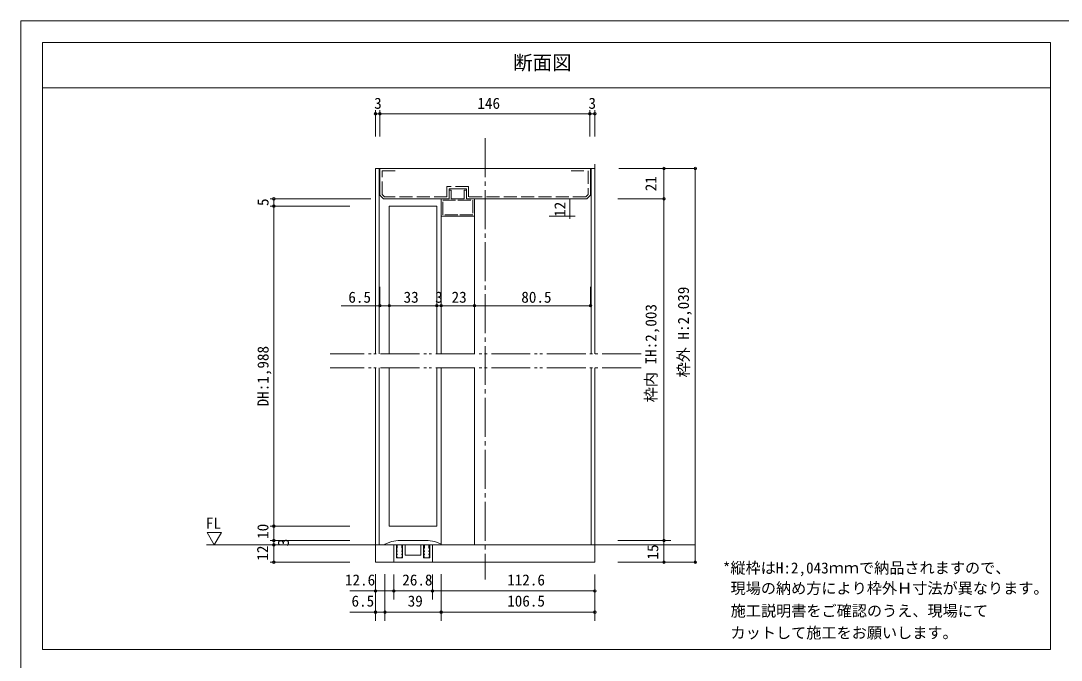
# Model space of a CAD drawing. Units: millimetres on the paper, enlarged 10 times, with parts at other scales. Extents: x -2000 to 2000, y -1385 to 1385.
# Drawn here: x -2000 to 405, y -92 to 1385 of the extents above; entities that cross this region are included whole.
import ezdxf
from ezdxf.enums import TextEntityAlignment as Align

# ---------------------------------------------------------------- set-up
doc = ezdxf.new("R2010")
doc.units = ezdxf.units.MM
doc.header["$LTSCALE"] = 10
doc.header["$PDMODE"] = 32
doc.header["$PDSIZE"] = 6
for name, pattern in [('CHAIN', [18.5, 12, -1.5, 3.5, -1.5]), ('CHAIN2', [12, 9, -1, 1, -1]), ('DASHED3', [4, 3, -1]), ('DOUBLE_CHAIN2', [12.8, 9, -1, 0.6, -0.6, 0.6, -1])]:
    doc.linetypes.add(name, pattern=pattern)
for name, color, linetype, lineweight in [('1-0_下線', 7, 'Continuous', 20), ('1-1_0', 7, 'Continuous', 20), ('2-0_18', 7, 'Continuous', 20)]:
    doc.layers.add(name, color=color, linetype=linetype, lineweight=lineweight)
doc.styles.add('ＭＳ ゴシック', font='')
doc.styles.get('ＭＳ ゴシック').set_extended_font_data('MS Gothic')

msp = doc.modelspace()

# ---------------------------------------------------------------- linework, layer by layer
at = {"layer": '1-0_下線'}
for p, q in [((-1950, 1335), (380, 1335)), ((-1950, 1335), (380, 1335)), ((-1950, -67.5), (-1950, 1335)), ((380, -67.5), (380, 1335)), ((380, -67.5), (380, 1335)), ((380, -67.5), (380, 1335)), ((380, 1230), (-1950, 1230)), ((-1950, 1230), (380, 1230)), ((380, -67.5), (-1950, -67.5))]:
    msp.add_line(p, q, dxfattribs=at)
for points in [[(380, -67.5), (-1950, -67.5), (-1950, 1335)], [(-1950, 1230), (380, 1230), (-1950, 1230)]]:
    msp.add_lwpolyline(points, dxfattribs=at)
at = {"layer": '1-1_0'}
for p, q in [((-1950, 1335), (380, 1335)), ((380, -67.5), (380, 1335)), ((-1950, 1230), (380, 1230))]:
    msp.add_line(p, q, dxfattribs=at)
msp.add_lwpolyline([(-2000, -1385), (2000, -1385), (2000, 1385), (-2000, 1385)], close=True, dxfattribs=at)
msp.add_lwpolyline([(380, -67.5), (-1950, -67.5), (-1950, 1335)], dxfattribs=at)
at = {"layer": '2-0_18'}
for p, q in [((-1179.81, 1117.31), (-1179.81, 1178.45)), ((-1169.81, 1117.31), (-1169.81, 1178.45)), ((-684.6, 1117.31), (-684.6, 1178.45)), ((-684.6, 1117.31), (-684.6, 1178.45)), ((-673.14, 1117.31), (-673.14, 1178.45)), ((-1179.81, 1170.29), (-673.14, 1170.29)), ((-1179.81, 1043.57), (-1169.81, 1043.57)), ((-1179.81, 615.34), (-1179.81, 1043.57)), ((-1179.81, 1043.57), (-673.14, 1043.57)), ((-1169.81, 981.9), (-1169.81, 1043.57)), ((-673.14, 1043.57), (-683.14, 1043.57)), ((-683.14, 1043.57), (-683.14, 981.9)), ((-681.47, 615.34), (-681.47, 1043.57)), ((-673.14, 615.34), (-673.14, 1053.57)), ((-673.14, 615.34), (-673.14, 1043.57)), ((-617.95, 1043.57), (-440.78, 1043.57)), ((-513.22, 1043.57), (-513.22, 133.78)), ((-440.78, 1043.57), (-440.78, 133.78)), ((-1004.81, 993.57), (-1004.81, 973.57)), ((-964.81, 978.57), (-964.81, 1001.9)), ((-1190.81, 973.57), (-1423.19, 973.57)), ((-1415.05, 133.78), (-1415.05, 973.57)), ((-730.82, 973.57), (-730.82, 927.56)), ((-619.87, 973.57), (-513.22, 973.57)), ((-1239.62, 956.9), (-1423.2, 956.9)), ((-1239.61, 956.9), (-1423.19, 956.9)), ((-1148.14, 956.9), (-1148.14, 615.34)), ((-1148.14, 956.9), (-1038.14, 956.9)), ((-1038.14, 956.9), (-1038.14, 615.34)), ((-1028.14, 933.57), (-1028.14, 615.34)), ((-951.47, 933.57), (-951.47, 615.34)), ((-778.83, 933.57), (-718.21, 933.57)), ((-1169.81, 770), (-1169.81, 726.68)), ((-683.14, 770), (-683.14, 726.68)), ((-1259.12, 726.68), (-683.14, 726.68)), ((-1179.81, 173.8), (-1179.81, 583.31)), ((-1171.47, 173.8), (-1171.47, 583.31)), ((-1148.14, 583.31), (-1148.14, 217.13)), ((-1038.14, 583.31), (-1038.14, 217.13)), ((-1028.14, 173.79), (-1028.14, 583.31)), ((-951.47, 183.8), (-951.47, 583.31)), ((-951.47, 173.8), (-951.47, 583.31)), ((-681.47, 173.8), (-681.47, 583.31)), ((-673.14, 173.8), (-673.14, 583.31)), ((-1239.62, 217.13), (-1423.2, 217.13)), ((-1148.14, 217.13), (-1038.14, 217.13)), ((-1570.71, 173.8), (-440.78, 173.8)), ((-1239.62, 183.8), (-1423.2, 183.8)), ((-1239.62, 173.8), (-1423.2, 173.8)), ((-1179.81, 173.8), (-1179.81, 133.78)), ((-1158.14, 174.8), (-1158.14, 173.8)), ((-1158.13, 174.8), (-1158.13, 173.8)), ((-1129.8, 173.8), (-1158.13, 173.8)), ((-1157.65, 175.66), (-1146.91, 180.06)), ((-1137.81, 173.79), (-1137.81, 133.78)), ((-1131.48, 173.79), (-1131.48, 143.79)), ((-1129.8, 173.8), (-1129.8, 166.3)), ((-1127.95, 183.79), (-1058.31, 183.79)), ((-1119.14, 173.8), (-1119.14, 166.3)), ((-1119.14, 173.8), (-1067.13, 173.8)), ((-1117.47, 173.79), (-1117.47, 143.79)), ((-1111.14, 173.79), (-1111.14, 150.45)), ((-1075.13, 150.45), (-1075.13, 173.79)), ((-1068.8, 143.79), (-1068.8, 173.79)), ((-1067.13, 166.3), (-1067.13, 173.79)), ((-1056.46, 173.8), (-1028.13, 173.8)), ((-1056.46, 166.3), (-1056.46, 173.79)), ((-1054.8, 143.79), (-1054.8, 173.79)), ((-1048.47, 133.78), (-1048.47, 173.79)), ((-1028.61, 175.66), (-1039.35, 180.05)), ((-1028.13, 174.8), (-1028.13, 173.8)), ((-673.14, 173.8), (-989.81, 173.8)), ((-673.14, 173.8), (-988.35, 173.8)), ((-673.14, 133.78), (-673.14, 173.8)), ((-619.87, 183.8), (-497.29, 183.8)), ((-1131.47, 166.3), (-1129.8, 166.3)), ((-1131.47, 166.29), (-1129.8, 158.79)), ((-1131.47, 158.79), (-1129.8, 151.29)), ((-1131.47, 158.79), (-1129.8, 158.79)), ((-1131.47, 151.3), (-1129.8, 151.3)), ((-1131.47, 151.29), (-1129.8, 143.79)), ((-1119.14, 166.3), (-1117.47, 166.3)), ((-1117.47, 166.29), (-1119.14, 158.79)), ((-1117.47, 158.79), (-1119.14, 151.29)), ((-1119.14, 158.79), (-1117.47, 158.79)), ((-1119.14, 151.3), (-1117.47, 151.3)), ((-1117.47, 151.29), (-1119.14, 143.79)), ((-1111.14, 150.45), (-1075.13, 150.45)), ((-1068.8, 166.3), (-1067.13, 158.79)), ((-1068.8, 166.3), (-1067.13, 166.3)), ((-1068.8, 158.79), (-1067.13, 151.3)), ((-1068.8, 158.79), (-1067.13, 158.79)), ((-1068.8, 151.3), (-1067.13, 151.3)), ((-1068.8, 151.3), (-1067.13, 143.8)), ((-1054.8, 166.3), (-1056.46, 158.79)), ((-1056.46, 166.3), (-1054.8, 166.3)), ((-1054.8, 158.79), (-1056.46, 151.3)), ((-1056.46, 158.79), (-1054.8, 158.79)), ((-1056.46, 151.3), (-1054.8, 151.3)), ((-1054.8, 151.3), (-1056.46, 143.8)), ((-1239.62, 133.78), (-1423.2, 133.78)), ((-1137.82, 133.78), (-1179.81, 133.78)), ((-1137.81, 133.78), (-1048.47, 133.78)), ((-1137.81, 133.78), (-1048.47, 133.78)), ((-1131.48, 143.79), (-1117.47, 143.79)), ((-1068.8, 143.79), (-1054.8, 143.79)), ((-1048.48, 133.78), (-673.14, 133.78)), ((-619.87, 133.78), (-440.78, 133.78)), ((-1179.82, -1.34), (-1179.82, 106.44)), ((-1179.82, 47.42), (-1179.82, 105.4)), ((-1158.14, -1.34), (-1158.14, 106.44)), ((-1137.81, 47.42), (-1137.81, 105.4)), ((-1137.81, 47.42), (-1137.81, 105.4)), ((-1048.47, 47.42), (-1048.47, 105.4)), ((-1048.47, 47.42), (-1048.47, 105.4)), ((-1048.47, 47.42), (-1048.47, 105.4)), ((-1028.14, -1.34), (-1028.14, 106.44)), ((-673.14, 47.42), (-673.14, 105.4)), ((-1179.82, 67.42), (-1239.59, 67.42)), ((-1179.82, 67.42), (-1137.81, 67.42)), ((-1137.82, 67.42), (-1048.48, 67.42)), ((-1137.81, 67.42), (-1048.48, 67.42)), ((-1028.14, -1.34), (-1028.14, 67.42)), ((-673.14, -1.34), (-673.14, 67.42)), ((-1179.82, 18.66), (-1239.59, 18.66)), ((-1179.82, 18.66), (-1158.14, 18.66)), ((-1158.14, 18.66), (-1028.14, 18.66)), ((-1028.14, 18.66), (-673.14, 18.66)), ((-1028.14, 18.66), (-673.14, 18.66))]:
    msp.add_line(p, q, dxfattribs=at)
at = {"layer": '2-0_18', "linetype": 'CHAIN2'}
msp.add_line((-926.47, 1113.5), (-926.47, 93.85), dxfattribs=at)
at = {"layer": '2-0_18', "linetype": 'DASHED3'}
for p, q in [((-1164.81, 1038.57), (-1124.81, 1038.57)), ((-1164.81, 983.97), (-1164.81, 1038.57))]:
    msp.add_line(p, q, dxfattribs=at)
at = {"layer": '2-0_18', "linetype": 'DOUBLE_CHAIN2'}
for p, q in [((-566.24, 615.34), (-1285.25, 615.34)), ((-566.24, 583.31), (-1285.25, 583.31))]:
    msp.add_line(p, q, dxfattribs=at)
at = {"layer": '2-0_18', "linetype": 'CHAIN'}
for p, q in [((-1137.81, 133.78), (-1048.48, 133.78)), ((-1048.48, 67.42), (-673.14, 67.42))]:
    msp.add_line(p, q, dxfattribs=at)
at = {"layer": '2-0_18'}
for points in [[(-1171.47, 615.34), (-1171.47, 1043.57), (-989.81, 1043.57)], [(-969.81, 973.57), (-969.81, 996.9), (-1009.81, 996.9), (-1009.81, 973.57), (-1161.47, 973.57), (-1169.81, 981.9)], [(-1009.81, 993.57), (-1009.81, 973.57), (-1028.14, 973.57)], [(-974.81, 993.57), (-974.81, 973.57), (-974.81, 993.57)], [(-974.81, 993.57), (-974.81, 973.57), (-974.81, 978.57), (-974.81, 973.57)], [(-969.81, 993.57), (-969.81, 973.57), (-951.47, 973.57)], [(-969.81, 973.57), (-951.47, 973.57), (-951.47, 933.57), (-989.81, 933.57), (-1028.14, 933.57), (-1028.14, 973.57), (-1009.81, 973.57)], [(-1004.81, 973.57), (-974.81, 973.57), (-1004.81, 973.57)], [(-683.14, 981.9), (-691.47, 973.57), (-969.81, 973.57)], [(-673.14, 67.42), (-1048.48, 67.42), (-673.14, 67.42)]]:
    msp.add_lwpolyline(points, dxfattribs=at)
at = {"layer": '2-0_18', "linetype": 'DASHED3'}
for points in [[(-728.14, 1038.57), (-688.14, 1038.57), (-688.14, 983.97)], [(-964.81, 1001.9), (-1014.81, 1001.9), (-1014.81, 978.57), (-1159.4, 978.57), (-1164.81, 983.97)], [(-688.14, 983.97), (-693.54, 978.57), (-964.81, 978.57)]]:
    msp.add_lwpolyline(points, dxfattribs=at)
at = {"layer": '2-0_18'}
for points in [[(-1004.81, 993.57), (-1009.81, 993.57), (-1009.81, 973.57), (-1009.81, 993.57)], [(-1004.81, 993.57), (-1004.81, 973.57), (-1004.81, 978.57), (-1004.81, 973.57)], [(-974.81, 993.57), (-969.81, 993.57), (-969.81, 973.57), (-969.81, 993.57)], [(-1552.64, 173.8), (-1536.15, 202.48), (-1569.34, 202.48)]]:
    msp.add_lwpolyline(points, close=True, dxfattribs=at)
at = {"layer": '2-0_18', "linetype": 'DASHED3'}
msp.add_lwpolyline([(-954.81, 936.9), (-989.81, 936.9), (-1024.81, 936.9), (-1024.81, 970.23), (-989.81, 970.23), (-954.81, 970.23)], close=True, dxfattribs=at)
at = {"layer": '2-0_18'}
for centre, radius, start, end in [((-1157.12, 174.8), 1.02, 122.01975, 180), ((-1157.11, 174.8), 1.02, 122.01975, 180), ((-1127.95, 133.83), 49.96, 90, 112.29801), ((-1058.31, 133.83), 49.96, 67.70199, 90), ((-1029.15, 174.8), 1.02, 0, 57.98025)]:
    msp.add_arc(centre, radius, start, end, dxfattribs=at)
for p in [(-1179.81, 1170.29), (-1169.81, 1170.29), (-684.6, 1170.29), (-673.14, 1170.29), (-513.22, 1043.57), (-440.78, 1043.57), (-1415.05, 973.57), (-513.22, 973.57), (-1415.05, 956.9), (-1169.81, 726.68), (-1148.14, 726.68), (-1038.14, 726.68), (-1028.14, 726.68), (-951.47, 726.68), (-683.14, 726.68), (-1415.07, 217.13), (-1415.07, 183.8), (-1415.07, 173.8), (-513.22, 183.8), (-1415.07, 133.78), (-513.22, 133.78), (-1179.82, 67.42), (-1137.81, 67.42), (-1137.81, 67.42), (-1048.47, 67.42), (-1048.47, 67.42), (-673.14, 67.42), (-1179.82, 18.66), (-1158.14, 18.66), (-1028.14, 18.66), (-673.14, 18.66)]:
    msp.add_point(p, dxfattribs=at)
at = {"layer": '2-0_18', "color": 4}
msp.add_point((-440.78, 133.78), dxfattribs=at)

# ---------------------------------------------------------------- texts
at = {"layer": '1-1_0', "style": 'ＭＳ ゴシック'}
msp.add_text('断面図', height=32.99, dxfattribs=at).set_placement((-861.74, 1261.98), align=Align.BOTTOM_LEFT)
at = {"layer": '2-0_18', "style": 'ＭＳ ゴシック'}
for s, p in [('3', (-1183.15, 1173.9)), ('146', (-944.49, 1173.9)), ('3', (-687.77, 1173.9)), ('6.5', (-1242.87, 725.84)), ('33', (-1115.17, 725.84)), ('3', (-1042.11, 725.84)), ('23', (-1004.18, 725.89)), ('80.5', (-843.03, 725.84)), ('FL', (-1572.3, 203.59)), ('*縦枠はH:2,043ｍｍで納品されますので、', (-377.09, 100.17)), ('12.6', (-1250.7, 72.42)), ('26.8', (-1118.15, 72.42)), ('26.8', (-1118.15, 72.42)), ('112.6', (-875.65, 72.42)), ('現場の納め方により枠外Ｈ寸法が異なります。', (-359.31, 53.25)), ('6.5', (-1235.54, 23.66)), ('39', (-1105.64, 23.66)), ('106.5', (-875.65, 23.66)), ('施工説明書をご確認のうえ、現場にて', (-359.07, 0.98)), ('カットして施工をお願いします。', (-359.31, -49.72))]:
    msp.add_text(s, height=25.66, dxfattribs=at).set_placement(p, align=Align.BOTTOM_LEFT)
for s, p in [('21', (-523.06, 991.14)), ('5', (-1419.63, 957.04)), ('12', (-733.3, 931.9)), ('枠外 H:2,039', (-447.78, 560.99)), ('枠内 IH:2,003', (-522.84, 503.41)), ('DH:1,988', (-1419.63, 494)), ('10', (-1419.94, 187.75)), ('12', (-1420.78, 137.53)), ('3', (-1372.65, 170.59)), ('15', (-518.64, 140.09))]:
    msp.add_text(s, height=25.66, rotation=90, dxfattribs=at).set_placement(p, align=Align.BOTTOM_LEFT)

doc.saveas('drawing.dxf')
